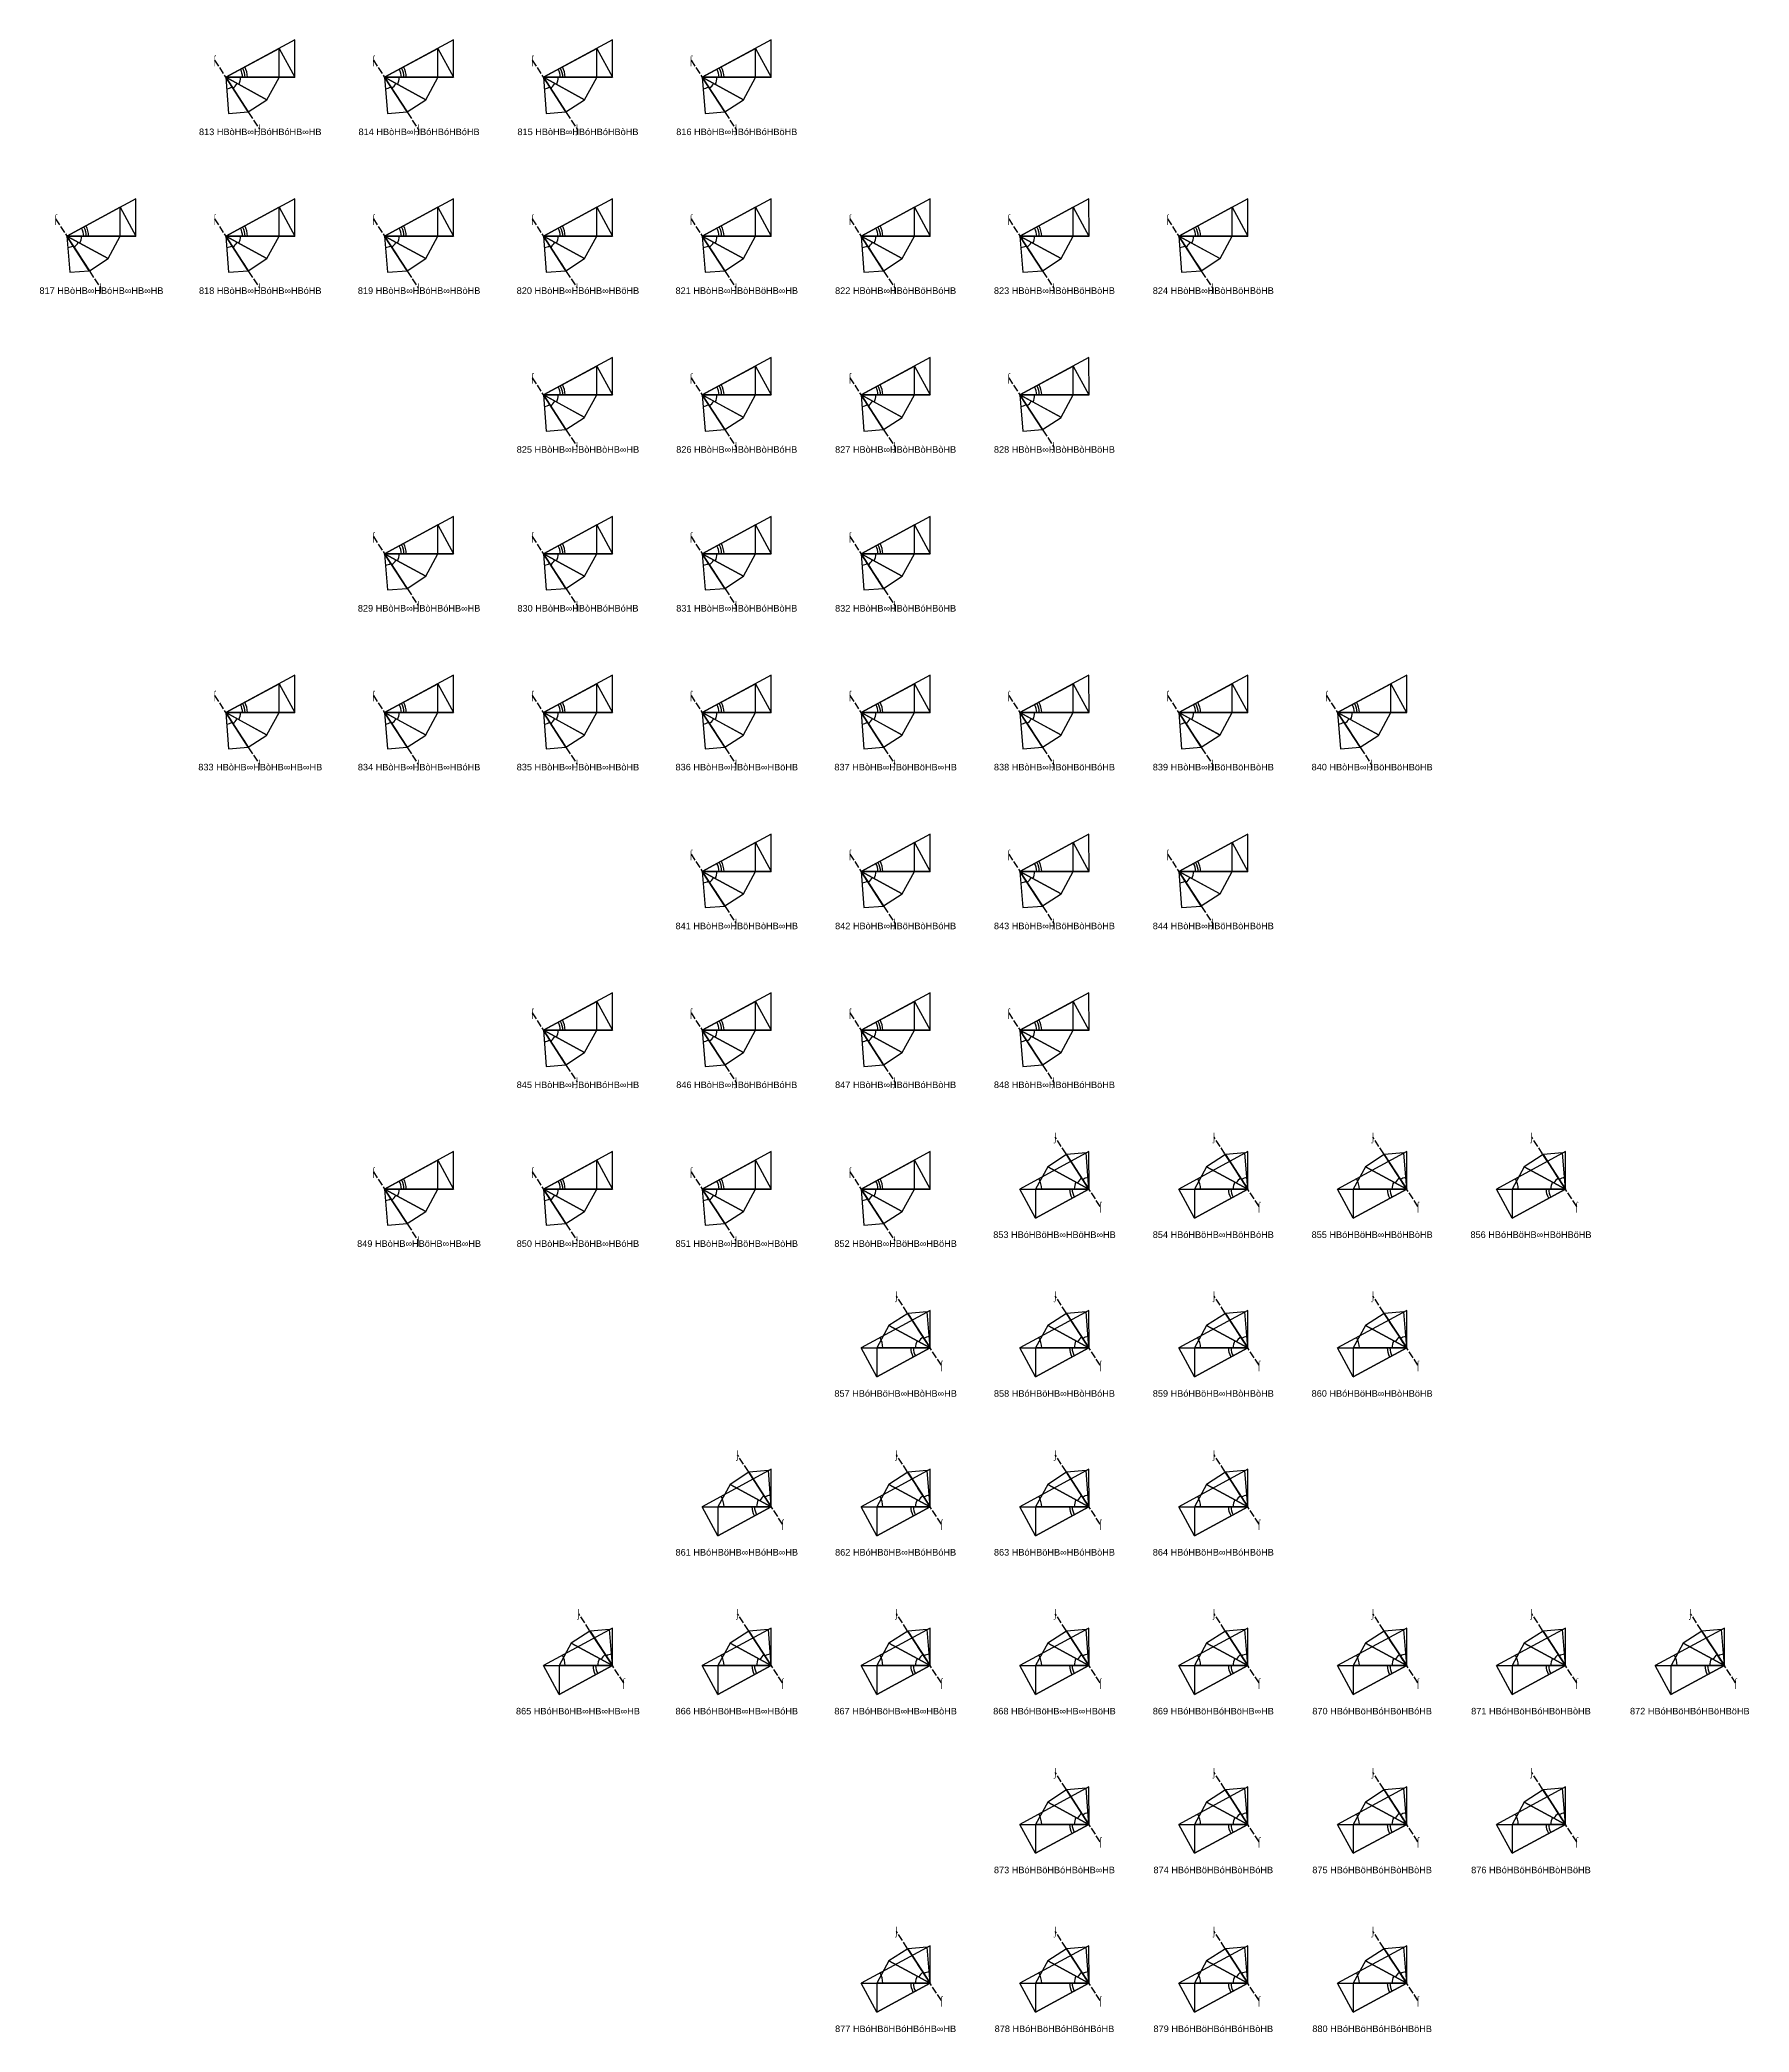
# Model space of a CAD drawing. Header units: millimetres. Extents: x 122552 to 1654769, y -10280102 to 62068.
# Drawn here: x 970130 to 1256900, y -7680545 to -7346262 of the extents above; entities that cross this region are included whole.
import ezdxf
from ezdxf.enums import TextEntityAlignment as Align

# ---------------------------------------------------------------- set-up
doc = ezdxf.new("R2010")
doc.units = ezdxf.units.MM
doc.linetypes.add('ACAD_ISO02W100', pattern=[15, 12, -3])
for name, color, linetype in [('BASE', 170, 'Continuous'), ('HYPOTENUSE', 20, 'Continuous'), ('PERPENDICULAR', 90, 'Continuous'), ('Standard', 7, 'Continuous')]:
    doc.layers.add(name, color=color, linetype=linetype)
doc.styles.add('Arial', font='arial_0.ttf')

# ---------------------------------------------------------------- blocks, each defined once
blk = doc.blocks.new('fundamental_block_GT')
at = {"color": 4}
blk.add_arc((0, -2), 277, 359.9799, 28.4254, dxfattribs=at)
at = {"layer": 'BASE'}
blk.add_line((0, 0), (879, -7), dxfattribs=at)
at = {"layer": 'HYPOTENUSE'}
blk.add_line((883, 469), (0, 0), dxfattribs=at)
at = {"layer": 'PERPENDICULAR'}
blk.add_line((879, -7), (883, 469), dxfattribs=at)

msp = doc.modelspace()

# ---------------------------------------------------------------- linework, layer by layer
at = {"linetype": 'ACAD_ISO02W100', "ltscale": 100}
for p, q in [((999430, -7349652), (1006967, -7361247)), ((1026079, -7349652), (1033616, -7361247)), ((1052728, -7349652), (1060264, -7361247)), ((1079376, -7349652), (1086913, -7361247)), ((972782, -7376301), (980318, -7387896)), ((999430, -7376301), (1006967, -7387896)), ((1026079, -7376301), (1033616, -7387896)), ((1052728, -7376301), (1060264, -7387896)), ((1079376, -7376301), (1086913, -7387896)), ((1106025, -7376301), (1113562, -7387896)), ((1132674, -7376301), (1140210, -7387896)), ((1159322, -7376301), (1166859, -7387896)), ((1052728, -7402949), (1060264, -7414544)), ((1079376, -7402949), (1086913, -7414544)), ((1106025, -7402949), (1113562, -7414544)), ((1132674, -7402949), (1140210, -7414544)), ((1026079, -7429598), (1033616, -7441193)), ((1052728, -7429598), (1060264, -7441193)), ((1079376, -7429598), (1086913, -7441193)), ((1106025, -7429598), (1113562, -7441193)), ((999430, -7456247), (1006967, -7467842)), ((1026079, -7456247), (1033616, -7467842)), ((1052728, -7456247), (1060264, -7467842)), ((1079376, -7456247), (1086913, -7467842)), ((1106025, -7456247), (1113562, -7467842)), ((1132674, -7456247), (1140210, -7467842)), ((1159322, -7456247), (1166859, -7467842)), ((1185971, -7456247), (1193508, -7467842)), ((1079376, -7482895), (1086913, -7494490)), ((1106025, -7482895), (1113562, -7494490)), ((1132674, -7482895), (1140210, -7494490)), ((1159322, -7482895), (1166859, -7494490)), ((1052728, -7509544), (1060264, -7521139)), ((1079376, -7509544), (1086913, -7521139)), ((1106025, -7509544), (1113562, -7521139)), ((1132674, -7509544), (1140210, -7521139)), ((1148029, -7541990), (1140493, -7530395)), ((1174678, -7541990), (1167141, -7530395)), ((1201327, -7541990), (1193790, -7530395)), ((1227975, -7541990), (1220439, -7530395)), ((1026079, -7536193), (1033616, -7547788)), ((1052728, -7536193), (1060264, -7547788)), ((1079376, -7536193), (1086913, -7547788)), ((1106025, -7536193), (1113562, -7547788)), ((1121381, -7568639), (1113844, -7557044)), ((1148029, -7568639), (1140493, -7557044)), ((1174678, -7568639), (1167141, -7557044)), ((1201327, -7568639), (1193790, -7557044)), ((1094732, -7595288), (1087195, -7583692)), ((1121381, -7595288), (1113844, -7583692)), ((1148029, -7595288), (1140493, -7583692)), ((1174678, -7595288), (1167141, -7583692)), ((1068083, -7621936), (1060547, -7610341)), ((1094732, -7621936), (1087195, -7610341)), ((1121381, -7621936), (1113844, -7610341)), ((1148029, -7621936), (1140493, -7610341)), ((1174678, -7621936), (1167141, -7610341)), ((1201327, -7621936), (1193790, -7610341)), ((1227975, -7621936), (1220439, -7610341)), ((1254624, -7621936), (1247087, -7610341)), ((1148029, -7648585), (1140493, -7636990)), ((1174678, -7648585), (1167141, -7636990)), ((1201327, -7648585), (1193790, -7636990)), ((1227975, -7648585), (1220439, -7636990)), ((1121381, -7675234), (1113844, -7663638)), ((1148029, -7675234), (1140493, -7663638)), ((1174678, -7675234), (1167141, -7663638)), ((1201327, -7675234), (1193790, -7663638))]:
    msp.add_line(p, q, dxfattribs=at)

# ---------------------------------------------------------------- block references
for p, xscale, yscale, zscale, rotation in [((1001315, -7352551), 7.867265571233827, 7.867265571233827, 7.867265571233827, 303.5116672382171), ((1001315, -7352551), -11.58735412275403, 11.58735412275403, 11.58735412275403, 207.9999999999996), ((1001315, -7352551), 10.18429076373601, 10.18429076373601, 10.18429076373601, 0.4883327617926961), ((1001315, -7352551), 8.95111837107369, 8.95111837107369, 8.95111837107369, 332.0000000000033), ((1027963, -7352551), 7.867265571233827, 7.867265571233827, 7.867265571233827, 303.5116672382171), ((1027963, -7352551), -11.58735412275403, 11.58735412275403, 11.58735412275403, 207.9999999999996), ((1027963, -7352551), 10.18429076373601, 10.18429076373601, 10.18429076373601, 0.4883327617926961), ((1027963, -7352551), 8.95111837107369, 8.95111837107369, 8.95111837107369, 332.0000000000033), ((1054612, -7352551), 7.867265571233827, 7.867265571233827, 7.867265571233827, 303.5116672382171), ((1054612, -7352551), -11.58735412275403, 11.58735412275403, 11.58735412275403, 207.9999999999996), ((1054612, -7352551), 10.18429076373601, 10.18429076373601, 10.18429076373601, 0.4883327617926961), ((1054612, -7352551), 8.95111837107369, 8.95111837107369, 8.95111837107369, 332.0000000000033), ((1081261, -7352551), 7.867265571233827, 7.867265571233827, 7.867265571233827, 303.5116672382171), ((1081261, -7352551), -11.58735412275403, 11.58735412275403, 11.58735412275403, 207.9999999999996), ((1081261, -7352551), 10.18429076373601, 10.18429076373601, 10.18429076373601, 0.4883327617926961), ((1081261, -7352551), 8.95111837107369, 8.95111837107369, 8.95111837107369, 332.0000000000033), ((1001315, -7352551), 6.914651890688089, 6.914651890688089, 6.914651890688089, 275.0233344764171), ((1027963, -7352551), 6.914651890688089, 6.914651890688089, 6.914651890688089, 275.0233344764171), ((1054612, -7352551), 6.914651890688089, 6.914651890688089, 6.914651890688089, 275.0233344764171), ((1081261, -7352551), 6.914651890688089, 6.914651890688089, 6.914651890688089, 275.0233344764171), ((974666, -7379199), 7.867265571233827, 7.867265571233827, 7.867265571233827, 303.5116672382171), ((974666, -7379199), -11.58735412275403, 11.58735412275403, 11.58735412275403, 207.9999999999996), ((974666, -7379199), 10.18429076373601, 10.18429076373601, 10.18429076373601, 0.4883327617926961), ((974666, -7379199), 8.95111837107369, 8.95111837107369, 8.95111837107369, 332.0000000000033), ((1001315, -7379199), 7.867265571233827, 7.867265571233827, 7.867265571233827, 303.5116672382171), ((1001315, -7379199), -11.58735412275403, 11.58735412275403, 11.58735412275403, 207.9999999999996), ((1001315, -7379199), 10.18429076373601, 10.18429076373601, 10.18429076373601, 0.4883327617926961), ((1001315, -7379199), 8.95111837107369, 8.95111837107369, 8.95111837107369, 332.0000000000033), ((1027963, -7379199), 7.867265571233827, 7.867265571233827, 7.867265571233827, 303.5116672382171), ((1027963, -7379199), -11.58735412275403, 11.58735412275403, 11.58735412275403, 207.9999999999996), ((1027963, -7379199), 10.18429076373601, 10.18429076373601, 10.18429076373601, 0.4883327617926961), ((1027963, -7379199), 8.95111837107369, 8.95111837107369, 8.95111837107369, 332.0000000000033), ((1054612, -7379199), 7.867265571233827, 7.867265571233827, 7.867265571233827, 303.5116672382171), ((1054612, -7379199), -11.58735412275403, 11.58735412275403, 11.58735412275403, 207.9999999999996), ((1054612, -7379199), 10.18429076373601, 10.18429076373601, 10.18429076373601, 0.4883327617926961), ((1054612, -7379199), 8.95111837107369, 8.95111837107369, 8.95111837107369, 332.0000000000033), ((1081261, -7379199), 7.867265571233827, 7.867265571233827, 7.867265571233827, 303.5116672382171), ((1081261, -7379199), -11.58735412275403, 11.58735412275403, 11.58735412275403, 207.9999999999996), ((1081261, -7379199), 10.18429076373601, 10.18429076373601, 10.18429076373601, 0.4883327617926961), ((1081261, -7379199), 8.95111837107369, 8.95111837107369, 8.95111837107369, 332.0000000000033), ((1107909, -7379199), 7.867265571233827, 7.867265571233827, 7.867265571233827, 303.5116672382171), ((1107909, -7379199), -11.58735412275403, 11.58735412275403, 11.58735412275403, 207.9999999999996), ((1107909, -7379199), 10.18429076373601, 10.18429076373601, 10.18429076373601, 0.4883327617926961), ((1107909, -7379199), 8.95111837107369, 8.95111837107369, 8.95111837107369, 332.0000000000033), ((1134558, -7379199), 7.867265571233827, 7.867265571233827, 7.867265571233827, 303.5116672382171), ((1134558, -7379199), -11.58735412275403, 11.58735412275403, 11.58735412275403, 207.9999999999996), ((1134558, -7379199), 10.18429076373601, 10.18429076373601, 10.18429076373601, 0.4883327617926961), ((1134558, -7379199), 8.95111837107369, 8.95111837107369, 8.95111837107369, 332.0000000000033), ((1161207, -7379199), 7.867265571233827, 7.867265571233827, 7.867265571233827, 303.5116672382171), ((1161207, -7379199), -11.58735412275403, 11.58735412275403, 11.58735412275403, 207.9999999999996), ((1161207, -7379199), 10.18429076373601, 10.18429076373601, 10.18429076373601, 0.4883327617926961), ((1161207, -7379199), 8.95111837107369, 8.95111837107369, 8.95111837107369, 332.0000000000033), ((974666, -7379199), 6.914651890688089, 6.914651890688089, 6.914651890688089, 275.0233344764171), ((1001315, -7379199), 6.914651890688089, 6.914651890688089, 6.914651890688089, 275.0233344764171), ((1027963, -7379199), 6.914651890688089, 6.914651890688089, 6.914651890688089, 275.0233344764171), ((1054612, -7379199), 6.914651890688089, 6.914651890688089, 6.914651890688089, 275.0233344764171), ((1081261, -7379199), 6.914651890688089, 6.914651890688089, 6.914651890688089, 275.0233344764171), ((1107909, -7379199), 6.914651890688089, 6.914651890688089, 6.914651890688089, 275.0233344764171), ((1134558, -7379199), 6.914651890688089, 6.914651890688089, 6.914651890688089, 275.0233344764171), ((1161207, -7379199), 6.914651890688089, 6.914651890688089, 6.914651890688089, 275.0233344764171), ((1054612, -7405848), -11.58735412275403, 11.58735412275403, 11.58735412275403, 207.9999999999996), ((1054612, -7405848), 10.18429076373601, 10.18429076373601, 10.18429076373601, 0.4883327617926961), ((1081261, -7405848), -11.58735412275403, 11.58735412275403, 11.58735412275403, 207.9999999999996), ((1081261, -7405848), 10.18429076373601, 10.18429076373601, 10.18429076373601, 0.4883327617926961), ((1107909, -7405848), -11.58735412275403, 11.58735412275403, 11.58735412275403, 207.9999999999996), ((1107909, -7405848), 10.18429076373601, 10.18429076373601, 10.18429076373601, 0.4883327617926961), ((1134558, -7405848), -11.58735412275403, 11.58735412275403, 11.58735412275403, 207.9999999999996), ((1134558, -7405848), 10.18429076373601, 10.18429076373601, 10.18429076373601, 0.4883327617926961), ((1054612, -7405848), 7.867265571233827, 7.867265571233827, 7.867265571233827, 303.5116672382171), ((1054612, -7405848), 8.95111837107369, 8.95111837107369, 8.95111837107369, 332.0000000000033), ((1081261, -7405848), 7.867265571233827, 7.867265571233827, 7.867265571233827, 303.5116672382171), ((1081261, -7405848), 8.95111837107369, 8.95111837107369, 8.95111837107369, 332.0000000000033), ((1107909, -7405848), 7.867265571233827, 7.867265571233827, 7.867265571233827, 303.5116672382171), ((1107909, -7405848), 8.95111837107369, 8.95111837107369, 8.95111837107369, 332.0000000000033), ((1134558, -7405848), 7.867265571233827, 7.867265571233827, 7.867265571233827, 303.5116672382171), ((1134558, -7405848), 8.95111837107369, 8.95111837107369, 8.95111837107369, 332.0000000000033), ((1054612, -7405848), 6.914651890688089, 6.914651890688089, 6.914651890688089, 275.0233344764171), ((1081261, -7405848), 6.914651890688089, 6.914651890688089, 6.914651890688089, 275.0233344764171), ((1107909, -7405848), 6.914651890688089, 6.914651890688089, 6.914651890688089, 275.0233344764171), ((1134558, -7405848), 6.914651890688089, 6.914651890688089, 6.914651890688089, 275.0233344764171), ((1027963, -7432497), -11.58735412275403, 11.58735412275403, 11.58735412275403, 207.9999999999996), ((1027963, -7432497), 10.18429076373601, 10.18429076373601, 10.18429076373601, 0.4883327617926961), ((1054612, -7432497), -11.58735412275403, 11.58735412275403, 11.58735412275403, 207.9999999999996), ((1054612, -7432497), 10.18429076373601, 10.18429076373601, 10.18429076373601, 0.4883327617926961), ((1081261, -7432497), -11.58735412275403, 11.58735412275403, 11.58735412275403, 207.9999999999996), ((1081261, -7432497), 10.18429076373601, 10.18429076373601, 10.18429076373601, 0.4883327617926961), ((1107909, -7432497), -11.58735412275403, 11.58735412275403, 11.58735412275403, 207.9999999999996), ((1107909, -7432497), 10.18429076373601, 10.18429076373601, 10.18429076373601, 0.4883327617926961), ((1027963, -7432497), 7.867265571233827, 7.867265571233827, 7.867265571233827, 303.5116672382171), ((1027963, -7432497), 8.95111837107369, 8.95111837107369, 8.95111837107369, 332.0000000000033), ((1054612, -7432497), 7.867265571233827, 7.867265571233827, 7.867265571233827, 303.5116672382171), ((1054612, -7432497), 8.95111837107369, 8.95111837107369, 8.95111837107369, 332.0000000000033), ((1081261, -7432497), 7.867265571233827, 7.867265571233827, 7.867265571233827, 303.5116672382171), ((1081261, -7432497), 8.95111837107369, 8.95111837107369, 8.95111837107369, 332.0000000000033), ((1107909, -7432497), 7.867265571233827, 7.867265571233827, 7.867265571233827, 303.5116672382171), ((1107909, -7432497), 8.95111837107369, 8.95111837107369, 8.95111837107369, 332.0000000000033), ((1027963, -7432497), 6.914651890688089, 6.914651890688089, 6.914651890688089, 275.0233344764171), ((1054612, -7432497), 6.914651890688089, 6.914651890688089, 6.914651890688089, 275.0233344764171), ((1081261, -7432497), 6.914651890688089, 6.914651890688089, 6.914651890688089, 275.0233344764171), ((1107909, -7432497), 6.914651890688089, 6.914651890688089, 6.914651890688089, 275.0233344764171), ((1001315, -7459145), -11.58735412275403, 11.58735412275403, 11.58735412275403, 207.9999999999996), ((1001315, -7459145), 10.18429076373601, 10.18429076373601, 10.18429076373601, 0.4883327617926961), ((1027963, -7459145), -11.58735412275403, 11.58735412275403, 11.58735412275403, 207.9999999999996), ((1027963, -7459145), 10.18429076373601, 10.18429076373601, 10.18429076373601, 0.4883327617926961), ((1054612, -7459145), -11.58735412275403, 11.58735412275403, 11.58735412275403, 207.9999999999996), ((1054612, -7459145), 10.18429076373601, 10.18429076373601, 10.18429076373601, 0.4883327617926961), ((1081261, -7459145), -11.58735412275403, 11.58735412275403, 11.58735412275403, 207.9999999999996), ((1081261, -7459145), 10.18429076373601, 10.18429076373601, 10.18429076373601, 0.4883327617926961), ((1107909, -7459145), -11.58735412275403, 11.58735412275403, 11.58735412275403, 207.9999999999996), ((1107909, -7459145), 10.18429076373601, 10.18429076373601, 10.18429076373601, 0.4883327617926961), ((1134558, -7459145), -11.58735412275403, 11.58735412275403, 11.58735412275403, 207.9999999999996), ((1134558, -7459145), 10.18429076373601, 10.18429076373601, 10.18429076373601, 0.4883327617926961), ((1161207, -7459145), -11.58735412275403, 11.58735412275403, 11.58735412275403, 207.9999999999996), ((1161207, -7459145), 10.18429076373601, 10.18429076373601, 10.18429076373601, 0.4883327617926961), ((1187855, -7459145), -11.58735412275403, 11.58735412275403, 11.58735412275403, 207.9999999999996), ((1187855, -7459145), 10.18429076373601, 10.18429076373601, 10.18429076373601, 0.4883327617926961), ((1001315, -7459145), 7.867265571233827, 7.867265571233827, 7.867265571233827, 303.5116672382171), ((1001315, -7459145), 8.95111837107369, 8.95111837107369, 8.95111837107369, 332.0000000000033), ((1027963, -7459145), 7.867265571233827, 7.867265571233827, 7.867265571233827, 303.5116672382171), ((1027963, -7459145), 8.95111837107369, 8.95111837107369, 8.95111837107369, 332.0000000000033), ((1054612, -7459145), 7.867265571233827, 7.867265571233827, 7.867265571233827, 303.5116672382171), ((1054612, -7459145), 8.95111837107369, 8.95111837107369, 8.95111837107369, 332.0000000000033), ((1081261, -7459145), 7.867265571233827, 7.867265571233827, 7.867265571233827, 303.5116672382171), ((1081261, -7459145), 8.95111837107369, 8.95111837107369, 8.95111837107369, 332.0000000000033), ((1107909, -7459145), 7.867265571233827, 7.867265571233827, 7.867265571233827, 303.5116672382171), ((1107909, -7459145), 8.95111837107369, 8.95111837107369, 8.95111837107369, 332.0000000000033), ((1134558, -7459145), 7.867265571233827, 7.867265571233827, 7.867265571233827, 303.5116672382171), ((1134558, -7459145), 8.95111837107369, 8.95111837107369, 8.95111837107369, 332.0000000000033), ((1161207, -7459145), 7.867265571233827, 7.867265571233827, 7.867265571233827, 303.5116672382171), ((1161207, -7459145), 8.95111837107369, 8.95111837107369, 8.95111837107369, 332.0000000000033), ((1187855, -7459145), 7.867265571233827, 7.867265571233827, 7.867265571233827, 303.5116672382171), ((1187855, -7459145), 8.95111837107369, 8.95111837107369, 8.95111837107369, 332.0000000000033), ((1001315, -7459145), 6.914651890688089, 6.914651890688089, 6.914651890688089, 275.0233344764171), ((1027963, -7459145), 6.914651890688089, 6.914651890688089, 6.914651890688089, 275.0233344764171), ((1054612, -7459145), 6.914651890688089, 6.914651890688089, 6.914651890688089, 275.0233344764171), ((1081261, -7459145), 6.914651890688089, 6.914651890688089, 6.914651890688089, 275.0233344764171), ((1107909, -7459145), 6.914651890688089, 6.914651890688089, 6.914651890688089, 275.0233344764171), ((1134558, -7459145), 6.914651890688089, 6.914651890688089, 6.914651890688089, 275.0233344764171), ((1161207, -7459145), 6.914651890688089, 6.914651890688089, 6.914651890688089, 275.0233344764171), ((1187855, -7459145), 6.914651890688089, 6.914651890688089, 6.914651890688089, 275.0233344764171), ((1081261, -7485794), -11.58735412275403, 11.58735412275403, 11.58735412275403, 207.9999999999996), ((1081261, -7485794), 10.18429076373601, 10.18429076373601, 10.18429076373601, 0.4883327617926961), ((1107909, -7485794), -11.58735412275403, 11.58735412275403, 11.58735412275403, 207.9999999999996), ((1107909, -7485794), 10.18429076373601, 10.18429076373601, 10.18429076373601, 0.4883327617926961), ((1134558, -7485794), -11.58735412275403, 11.58735412275403, 11.58735412275403, 207.9999999999996), ((1134558, -7485794), 10.18429076373601, 10.18429076373601, 10.18429076373601, 0.4883327617926961), ((1161207, -7485794), -11.58735412275403, 11.58735412275403, 11.58735412275403, 207.9999999999996), ((1161207, -7485794), 10.18429076373601, 10.18429076373601, 10.18429076373601, 0.4883327617926961), ((1081261, -7485794), 7.867265571233827, 7.867265571233827, 7.867265571233827, 303.5116672382171), ((1081261, -7485794), 8.95111837107369, 8.95111837107369, 8.95111837107369, 332.0000000000033), ((1107909, -7485794), 7.867265571233827, 7.867265571233827, 7.867265571233827, 303.5116672382171), ((1107909, -7485794), 8.95111837107369, 8.95111837107369, 8.95111837107369, 332.0000000000033), ((1134558, -7485794), 7.867265571233827, 7.867265571233827, 7.867265571233827, 303.5116672382171), ((1134558, -7485794), 8.95111837107369, 8.95111837107369, 8.95111837107369, 332.0000000000033), ((1161207, -7485794), 7.867265571233827, 7.867265571233827, 7.867265571233827, 303.5116672382171), ((1161207, -7485794), 8.95111837107369, 8.95111837107369, 8.95111837107369, 332.0000000000033), ((1081261, -7485794), 6.914651890688089, 6.914651890688089, 6.914651890688089, 275.0233344764171), ((1107909, -7485794), 6.914651890688089, 6.914651890688089, 6.914651890688089, 275.0233344764171), ((1134558, -7485794), 6.914651890688089, 6.914651890688089, 6.914651890688089, 275.0233344764171), ((1161207, -7485794), 6.914651890688089, 6.914651890688089, 6.914651890688089, 275.0233344764171), ((1054612, -7512443), -11.58735412275403, 11.58735412275403, 11.58735412275403, 207.9999999999996), ((1054612, -7512443), 10.18429076373601, 10.18429076373601, 10.18429076373601, 0.4883327617926961), ((1081261, -7512443), -11.58735412275403, 11.58735412275403, 11.58735412275403, 207.9999999999996), ((1081261, -7512443), 10.18429076373601, 10.18429076373601, 10.18429076373601, 0.4883327617926961), ((1107909, -7512443), -11.58735412275403, 11.58735412275403, 11.58735412275403, 207.9999999999996), ((1107909, -7512443), 10.18429076373601, 10.18429076373601, 10.18429076373601, 0.4883327617926961), ((1134558, -7512443), -11.58735412275403, 11.58735412275403, 11.58735412275403, 207.9999999999996), ((1134558, -7512443), 10.18429076373601, 10.18429076373601, 10.18429076373601, 0.4883327617926961), ((1054612, -7512443), 7.867265571233827, 7.867265571233827, 7.867265571233827, 303.5116672382171), ((1054612, -7512443), 8.95111837107369, 8.95111837107369, 8.95111837107369, 332.0000000000033), ((1081261, -7512443), 7.867265571233827, 7.867265571233827, 7.867265571233827, 303.5116672382171), ((1081261, -7512443), 8.95111837107369, 8.95111837107369, 8.95111837107369, 332.0000000000033), ((1107909, -7512443), 7.867265571233827, 7.867265571233827, 7.867265571233827, 303.5116672382171), ((1107909, -7512443), 8.95111837107369, 8.95111837107369, 8.95111837107369, 332.0000000000033), ((1134558, -7512443), 7.867265571233827, 7.867265571233827, 7.867265571233827, 303.5116672382171), ((1134558, -7512443), 8.95111837107369, 8.95111837107369, 8.95111837107369, 332.0000000000033), ((1054612, -7512443), 6.914651890688089, 6.914651890688089, 6.914651890688089, 275.0233344764171), ((1081261, -7512443), 6.914651890688089, 6.914651890688089, 6.914651890688089, 275.0233344764171), ((1107909, -7512443), 6.914651890688089, 6.914651890688089, 6.914651890688089, 275.0233344764171), ((1134558, -7512443), 6.914651890688089, 6.914651890688089, 6.914651890688089, 275.0233344764171), ((1027963, -7539091), -11.58735412275403, 11.58735412275403, 11.58735412275403, 207.9999999999996), ((1027963, -7539091), 10.18429076373601, 10.18429076373601, 10.18429076373601, 0.4883327617926961), ((1054612, -7539091), -11.58735412275403, 11.58735412275403, 11.58735412275403, 207.9999999999996), ((1054612, -7539091), 10.18429076373601, 10.18429076373601, 10.18429076373601, 0.4883327617926961), ((1081261, -7539091), -11.58735412275403, 11.58735412275403, 11.58735412275403, 207.9999999999996), ((1081261, -7539091), 10.18429076373601, 10.18429076373601, 10.18429076373601, 0.4883327617926961), ((1107909, -7539091), -11.58735412275403, 11.58735412275403, 11.58735412275403, 207.9999999999996), ((1107909, -7539091), 10.18429076373601, 10.18429076373601, 10.18429076373601, 0.4883327617926961), ((1146145, -7539091), -11.58735412275403, 11.58735412275403, 11.58735412275403, 27.99999999999958), ((1146145, -7539091), 7.867265571234047, 7.867265571234047, 7.867265571234047, 123.5116672382142), ((1146145, -7539091), 6.914651890687963, 6.914651890687963, 6.914651890687963, 95.0233344764155), ((1172794, -7539091), -11.58735412275403, 11.58735412275403, 11.58735412275403, 27.99999999999958), ((1172794, -7539091), 7.867265571234047, 7.867265571234047, 7.867265571234047, 123.5116672382142), ((1172794, -7539091), 6.914651890687963, 6.914651890687963, 6.914651890687963, 95.0233344764155), ((1199443, -7539091), -11.58735412275403, 11.58735412275403, 11.58735412275403, 27.99999999999958), ((1199443, -7539091), 7.867265571234047, 7.867265571234047, 7.867265571234047, 123.5116672382142), ((1199443, -7539091), 6.914651890687963, 6.914651890687963, 6.914651890687963, 95.0233344764155), ((1226091, -7539091), -11.58735412275403, 11.58735412275403, 11.58735412275403, 27.99999999999958), ((1226091, -7539091), 7.867265571234047, 7.867265571234047, 7.867265571234047, 123.5116672382142), ((1226091, -7539091), 6.914651890687963, 6.914651890687963, 6.914651890687963, 95.0233344764155), ((1027963, -7539091), 7.867265571233827, 7.867265571233827, 7.867265571233827, 303.5116672382171), ((1027963, -7539091), 8.95111837107369, 8.95111837107369, 8.95111837107369, 332.0000000000033), ((1054612, -7539091), 7.867265571233827, 7.867265571233827, 7.867265571233827, 303.5116672382171), ((1054612, -7539091), 8.95111837107369, 8.95111837107369, 8.95111837107369, 332.0000000000033), ((1081261, -7539091), 7.867265571233827, 7.867265571233827, 7.867265571233827, 303.5116672382171), ((1081261, -7539091), 8.95111837107369, 8.95111837107369, 8.95111837107369, 332.0000000000033), ((1107909, -7539091), 7.867265571233827, 7.867265571233827, 7.867265571233827, 303.5116672382171), ((1107909, -7539091), 8.95111837107369, 8.95111837107369, 8.95111837107369, 332.0000000000033), ((1146145, -7539091), 8.951118371073806, 8.951118371073806, 8.951118371073806, 152.0000000000014), ((1172794, -7539091), 8.951118371073806, 8.951118371073806, 8.951118371073806, 152.0000000000014), ((1199443, -7539091), 8.951118371073806, 8.951118371073806, 8.951118371073806, 152.0000000000014), ((1226091, -7539091), 8.951118371073806, 8.951118371073806, 8.951118371073806, 152.0000000000014), ((1027963, -7539091), 6.914651890688089, 6.914651890688089, 6.914651890688089, 275.0233344764171), ((1054612, -7539091), 6.914651890688089, 6.914651890688089, 6.914651890688089, 275.0233344764171), ((1081261, -7539091), 6.914651890688089, 6.914651890688089, 6.914651890688089, 275.0233344764171), ((1107909, -7539091), 6.914651890688089, 6.914651890688089, 6.914651890688089, 275.0233344764171), ((1146145, -7539091), 10.1842907637361, 10.1842907637361, 10.1842907637361, 180.4883327617911), ((1172794, -7539091), 10.1842907637361, 10.1842907637361, 10.1842907637361, 180.4883327617911), ((1199443, -7539091), 10.1842907637361, 10.1842907637361, 10.1842907637361, 180.4883327617911), ((1226091, -7539091), 10.1842907637361, 10.1842907637361, 10.1842907637361, 180.4883327617911), ((1119497, -7565740), -11.58735412275403, 11.58735412275403, 11.58735412275403, 27.99999999999958), ((1119497, -7565740), 7.867265571234047, 7.867265571234047, 7.867265571234047, 123.5116672382142), ((1119497, -7565740), 6.914651890687963, 6.914651890687963, 6.914651890687963, 95.0233344764155), ((1146145, -7565740), -11.58735412275403, 11.58735412275403, 11.58735412275403, 27.99999999999958), ((1146145, -7565740), 7.867265571234047, 7.867265571234047, 7.867265571234047, 123.5116672382142), ((1146145, -7565740), 6.914651890687963, 6.914651890687963, 6.914651890687963, 95.0233344764155), ((1172794, -7565740), -11.58735412275403, 11.58735412275403, 11.58735412275403, 27.99999999999958), ((1172794, -7565740), 7.867265571234047, 7.867265571234047, 7.867265571234047, 123.5116672382142), ((1172794, -7565740), 6.914651890687963, 6.914651890687963, 6.914651890687963, 95.0233344764155), ((1199443, -7565740), -11.58735412275403, 11.58735412275403, 11.58735412275403, 27.99999999999958), ((1199443, -7565740), 7.867265571234047, 7.867265571234047, 7.867265571234047, 123.5116672382142), ((1199443, -7565740), 6.914651890687963, 6.914651890687963, 6.914651890687963, 95.0233344764155), ((1119497, -7565740), 8.951118371073806, 8.951118371073806, 8.951118371073806, 152.0000000000014), ((1146145, -7565740), 8.951118371073806, 8.951118371073806, 8.951118371073806, 152.0000000000014), ((1172794, -7565740), 8.951118371073806, 8.951118371073806, 8.951118371073806, 152.0000000000014), ((1199443, -7565740), 8.951118371073806, 8.951118371073806, 8.951118371073806, 152.0000000000014), ((1119497, -7565740), 10.1842907637361, 10.1842907637361, 10.1842907637361, 180.4883327617911), ((1146145, -7565740), 10.1842907637361, 10.1842907637361, 10.1842907637361, 180.4883327617911), ((1172794, -7565740), 10.1842907637361, 10.1842907637361, 10.1842907637361, 180.4883327617911), ((1199443, -7565740), 10.1842907637361, 10.1842907637361, 10.1842907637361, 180.4883327617911), ((1092848, -7592389), -11.58735412275403, 11.58735412275403, 11.58735412275403, 27.99999999999958), ((1092848, -7592389), 7.867265571234047, 7.867265571234047, 7.867265571234047, 123.5116672382142), ((1092848, -7592389), 6.914651890687963, 6.914651890687963, 6.914651890687963, 95.0233344764155), ((1119497, -7592389), -11.58735412275403, 11.58735412275403, 11.58735412275403, 27.99999999999958), ((1119497, -7592389), 7.867265571234047, 7.867265571234047, 7.867265571234047, 123.5116672382142), ((1119497, -7592389), 6.914651890687963, 6.914651890687963, 6.914651890687963, 95.0233344764155), ((1146145, -7592389), -11.58735412275403, 11.58735412275403, 11.58735412275403, 27.99999999999958), ((1146145, -7592389), 7.867265571234047, 7.867265571234047, 7.867265571234047, 123.5116672382142), ((1146145, -7592389), 6.914651890687963, 6.914651890687963, 6.914651890687963, 95.0233344764155), ((1172794, -7592389), -11.58735412275403, 11.58735412275403, 11.58735412275403, 27.99999999999958), ((1172794, -7592389), 7.867265571234047, 7.867265571234047, 7.867265571234047, 123.5116672382142), ((1172794, -7592389), 6.914651890687963, 6.914651890687963, 6.914651890687963, 95.0233344764155), ((1092848, -7592389), 8.951118371073806, 8.951118371073806, 8.951118371073806, 152.0000000000014), ((1119497, -7592389), 8.951118371073806, 8.951118371073806, 8.951118371073806, 152.0000000000014), ((1146145, -7592389), 8.951118371073806, 8.951118371073806, 8.951118371073806, 152.0000000000014), ((1172794, -7592389), 8.951118371073806, 8.951118371073806, 8.951118371073806, 152.0000000000014), ((1092848, -7592389), 10.1842907637361, 10.1842907637361, 10.1842907637361, 180.4883327617911), ((1119497, -7592389), 10.1842907637361, 10.1842907637361, 10.1842907637361, 180.4883327617911), ((1146145, -7592389), 10.1842907637361, 10.1842907637361, 10.1842907637361, 180.4883327617911), ((1172794, -7592389), 10.1842907637361, 10.1842907637361, 10.1842907637361, 180.4883327617911), ((1066199, -7619037), -11.58735412275403, 11.58735412275403, 11.58735412275403, 27.99999999999958), ((1066199, -7619037), 7.867265571234047, 7.867265571234047, 7.867265571234047, 123.5116672382142), ((1066199, -7619037), 6.914651890687963, 6.914651890687963, 6.914651890687963, 95.0233344764155), ((1092848, -7619037), -11.58735412275403, 11.58735412275403, 11.58735412275403, 27.99999999999958), ((1092848, -7619037), 7.867265571234047, 7.867265571234047, 7.867265571234047, 123.5116672382142), ((1092848, -7619037), 6.914651890687963, 6.914651890687963, 6.914651890687963, 95.0233344764155), ((1119497, -7619037), -11.58735412275403, 11.58735412275403, 11.58735412275403, 27.99999999999958), ((1119497, -7619037), 7.867265571234047, 7.867265571234047, 7.867265571234047, 123.5116672382142), ((1119497, -7619037), 6.914651890687963, 6.914651890687963, 6.914651890687963, 95.0233344764155), ((1146145, -7619037), -11.58735412275403, 11.58735412275403, 11.58735412275403, 27.99999999999958), ((1146145, -7619037), 7.867265571234047, 7.867265571234047, 7.867265571234047, 123.5116672382142), ((1146145, -7619037), 6.914651890687963, 6.914651890687963, 6.914651890687963, 95.0233344764155), ((1172794, -7619037), -11.58735412275403, 11.58735412275403, 11.58735412275403, 27.99999999999958), ((1172794, -7619037), 7.867265571234047, 7.867265571234047, 7.867265571234047, 123.5116672382142), ((1172794, -7619037), 6.914651890687963, 6.914651890687963, 6.914651890687963, 95.0233344764155), ((1199443, -7619037), -11.58735412275403, 11.58735412275403, 11.58735412275403, 27.99999999999958), ((1199443, -7619037), 7.867265571234047, 7.867265571234047, 7.867265571234047, 123.5116672382142), ((1199443, -7619037), 6.914651890687963, 6.914651890687963, 6.914651890687963, 95.0233344764155), ((1226091, -7619037), -11.58735412275403, 11.58735412275403, 11.58735412275403, 27.99999999999958), ((1226091, -7619037), 7.867265571234047, 7.867265571234047, 7.867265571234047, 123.5116672382142), ((1226091, -7619037), 6.914651890687963, 6.914651890687963, 6.914651890687963, 95.0233344764155), ((1252740, -7619037), -11.58735412275403, 11.58735412275403, 11.58735412275403, 27.99999999999958), ((1252740, -7619037), 7.867265571234047, 7.867265571234047, 7.867265571234047, 123.5116672382142), ((1252740, -7619037), 6.914651890687963, 6.914651890687963, 6.914651890687963, 95.0233344764155), ((1066199, -7619037), 8.951118371073806, 8.951118371073806, 8.951118371073806, 152.0000000000014), ((1092848, -7619037), 8.951118371073806, 8.951118371073806, 8.951118371073806, 152.0000000000014), ((1119497, -7619037), 8.951118371073806, 8.951118371073806, 8.951118371073806, 152.0000000000014), ((1146145, -7619037), 8.951118371073806, 8.951118371073806, 8.951118371073806, 152.0000000000014), ((1172794, -7619037), 8.951118371073806, 8.951118371073806, 8.951118371073806, 152.0000000000014), ((1199443, -7619037), 8.951118371073806, 8.951118371073806, 8.951118371073806, 152.0000000000014), ((1226091, -7619037), 8.951118371073806, 8.951118371073806, 8.951118371073806, 152.0000000000014), ((1252740, -7619037), 8.951118371073806, 8.951118371073806, 8.951118371073806, 152.0000000000014), ((1066199, -7619037), 10.1842907637361, 10.1842907637361, 10.1842907637361, 180.4883327617911), ((1092848, -7619037), 10.1842907637361, 10.1842907637361, 10.1842907637361, 180.4883327617911), ((1119497, -7619037), 10.1842907637361, 10.1842907637361, 10.1842907637361, 180.4883327617911), ((1146145, -7619037), 10.1842907637361, 10.1842907637361, 10.1842907637361, 180.4883327617911), ((1172794, -7619037), 10.1842907637361, 10.1842907637361, 10.1842907637361, 180.4883327617911), ((1199443, -7619037), 10.1842907637361, 10.1842907637361, 10.1842907637361, 180.4883327617911), ((1226091, -7619037), 10.1842907637361, 10.1842907637361, 10.1842907637361, 180.4883327617911), ((1252740, -7619037), 10.1842907637361, 10.1842907637361, 10.1842907637361, 180.4883327617911), ((1146145, -7645686), -11.58735412275403, 11.58735412275403, 11.58735412275403, 27.99999999999958), ((1146145, -7645686), 7.867265571234047, 7.867265571234047, 7.867265571234047, 123.5116672382142), ((1146145, -7645686), 6.914651890687963, 6.914651890687963, 6.914651890687963, 95.0233344764155), ((1172794, -7645686), -11.58735412275403, 11.58735412275403, 11.58735412275403, 27.99999999999958), ((1172794, -7645686), 7.867265571234047, 7.867265571234047, 7.867265571234047, 123.5116672382142), ((1172794, -7645686), 6.914651890687963, 6.914651890687963, 6.914651890687963, 95.0233344764155), ((1199443, -7645686), -11.58735412275403, 11.58735412275403, 11.58735412275403, 27.99999999999958), ((1199443, -7645686), 7.867265571234047, 7.867265571234047, 7.867265571234047, 123.5116672382142), ((1199443, -7645686), 6.914651890687963, 6.914651890687963, 6.914651890687963, 95.0233344764155), ((1226091, -7645686), -11.58735412275403, 11.58735412275403, 11.58735412275403, 27.99999999999958), ((1226091, -7645686), 7.867265571234047, 7.867265571234047, 7.867265571234047, 123.5116672382142), ((1226091, -7645686), 6.914651890687963, 6.914651890687963, 6.914651890687963, 95.0233344764155), ((1146145, -7645686), 8.951118371073806, 8.951118371073806, 8.951118371073806, 152.0000000000014), ((1172794, -7645686), 8.951118371073806, 8.951118371073806, 8.951118371073806, 152.0000000000014), ((1199443, -7645686), 8.951118371073806, 8.951118371073806, 8.951118371073806, 152.0000000000014), ((1226091, -7645686), 8.951118371073806, 8.951118371073806, 8.951118371073806, 152.0000000000014), ((1146145, -7645686), 10.1842907637361, 10.1842907637361, 10.1842907637361, 180.4883327617911), ((1172794, -7645686), 10.1842907637361, 10.1842907637361, 10.1842907637361, 180.4883327617911), ((1199443, -7645686), 10.1842907637361, 10.1842907637361, 10.1842907637361, 180.4883327617911), ((1226091, -7645686), 10.1842907637361, 10.1842907637361, 10.1842907637361, 180.4883327617911), ((1119497, -7672335), -11.58735412275403, 11.58735412275403, 11.58735412275403, 27.99999999999958), ((1119497, -7672335), 7.867265571234047, 7.867265571234047, 7.867265571234047, 123.5116672382142), ((1119497, -7672335), 6.914651890687963, 6.914651890687963, 6.914651890687963, 95.0233344764155), ((1146145, -7672335), -11.58735412275403, 11.58735412275403, 11.58735412275403, 27.99999999999958), ((1146145, -7672335), 7.867265571234047, 7.867265571234047, 7.867265571234047, 123.5116672382142), ((1146145, -7672335), 6.914651890687963, 6.914651890687963, 6.914651890687963, 95.0233344764155), ((1172794, -7672335), -11.58735412275403, 11.58735412275403, 11.58735412275403, 27.99999999999958), ((1172794, -7672335), 7.867265571234047, 7.867265571234047, 7.867265571234047, 123.5116672382142), ((1172794, -7672335), 6.914651890687963, 6.914651890687963, 6.914651890687963, 95.0233344764155), ((1199443, -7672335), -11.58735412275403, 11.58735412275403, 11.58735412275403, 27.99999999999958), ((1199443, -7672335), 7.867265571234047, 7.867265571234047, 7.867265571234047, 123.5116672382142), ((1199443, -7672335), 6.914651890687963, 6.914651890687963, 6.914651890687963, 95.0233344764155), ((1119497, -7672335), 8.951118371073806, 8.951118371073806, 8.951118371073806, 152.0000000000014), ((1146145, -7672335), 8.951118371073806, 8.951118371073806, 8.951118371073806, 152.0000000000014), ((1172794, -7672335), 8.951118371073806, 8.951118371073806, 8.951118371073806, 152.0000000000014), ((1199443, -7672335), 8.951118371073806, 8.951118371073806, 8.951118371073806, 152.0000000000014), ((1119497, -7672335), 10.1842907637361, 10.1842907637361, 10.1842907637361, 180.4883327617911), ((1146145, -7672335), 10.1842907637361, 10.1842907637361, 10.1842907637361, 180.4883327617911), ((1172794, -7672335), 10.1842907637361, 10.1842907637361, 10.1842907637361, 180.4883327617911), ((1199443, -7672335), 10.1842907637361, 10.1842907637361, 10.1842907637361, 180.4883327617911)]:
    msp.add_blockref('fundamental_block_GT', p, dxfattribs=dict(xscale=xscale, yscale=yscale, zscale=zscale, rotation=rotation))
at = {"layer": 'Standard', "xscale": 13.18371388650824, "yscale": 13.18371388650824, "zscale": 13.18371388650824, "rotation": 0.4883327617913192}
for p in [(1001315, -7352551), (1027963, -7352551), (1054612, -7352551), (1081261, -7352551), (974666, -7379199), (1001315, -7379199), (1027963, -7379199), (1054612, -7379199), (1081261, -7379199), (1107909, -7379199), (1134558, -7379199), (1161207, -7379199), (1054612, -7405848), (1081261, -7405848), (1107909, -7405848), (1134558, -7405848), (1027963, -7432497), (1054612, -7432497), (1081261, -7432497), (1107909, -7432497), (1001315, -7459145), (1027963, -7459145), (1054612, -7459145), (1081261, -7459145), (1107909, -7459145), (1134558, -7459145), (1161207, -7459145), (1187855, -7459145), (1081261, -7485794), (1107909, -7485794), (1134558, -7485794), (1161207, -7485794), (1054612, -7512443), (1081261, -7512443), (1107909, -7512443), (1134558, -7512443), (1027963, -7539091), (1054612, -7539091), (1081261, -7539091), (1107909, -7539091), (1134558, -7539091), (1161207, -7539091), (1187855, -7539091), (1214504, -7539091), (1107909, -7565740), (1134558, -7565740), (1161207, -7565740), (1187855, -7565740), (1081261, -7592389), (1107909, -7592389), (1134558, -7592389), (1161207, -7592389), (1054612, -7619037), (1081261, -7619037), (1107909, -7619037), (1134558, -7619037), (1161207, -7619037), (1187855, -7619037), (1214504, -7619037), (1241153, -7619037), (1134558, -7645686), (1161207, -7645686), (1187855, -7645686), (1214504, -7645686), (1107909, -7672335), (1134558, -7672335), (1161207, -7672335), (1187855, -7672335)]:
    msp.add_blockref('fundamental_block_GT', p, dxfattribs=at)

# ---------------------------------------------------------------- texts
at = {"style": 'Arial'}
for s, p in [('⌠', (999430, -7349652)), ('⌠', (1026079, -7349652)), ('⌠', (1052728, -7349652)), ('⌠', (1079376, -7349652)), ('⌡', (1006967, -7361247)), ('⌡', (1033616, -7361247)), ('⌡', (1060264, -7361247)), ('⌡', (1086913, -7361247)), ('813 HBòHB∞HBóHBóHB∞HB', (1007108, -7361696)), ('814 HBòHB∞HBóHBóHBóHB', (1033757, -7361696)), ('815 HBòHB∞HBóHBóHBòHB', (1060406, -7361696)), ('816 HBòHB∞HBóHBóHBöHB', (1087054, -7361696)), ('⌠', (972782, -7376301)), ('⌠', (999430, -7376301)), ('⌠', (1026079, -7376301)), ('⌠', (1052728, -7376301)), ('⌠', (1079376, -7376301)), ('⌠', (1106025, -7376301)), ('⌠', (1132674, -7376301)), ('⌠', (1159322, -7376301)), ('⌡', (980318, -7387896)), ('⌡', (1006967, -7387896)), ('⌡', (1033616, -7387896)), ('⌡', (1060264, -7387896)), ('⌡', (1086913, -7387896)), ('⌡', (1113562, -7387896)), ('⌡', (1140210, -7387896)), ('⌡', (1166859, -7387896)), ('817 HBòHB∞HBóHB∞HB∞HB', (980460, -7388344)), ('818 HBòHB∞HBóHB∞HBóHB', (1007108, -7388344)), ('819 HBòHB∞HBóHB∞HBòHB', (1033757, -7388344)), ('820 HBòHB∞HBóHB∞HBöHB', (1060406, -7388344)), ('821 HBòHB∞HBòHBöHB∞HB', (1087054, -7388344)), ('822 HBòHB∞HBòHBöHBóHB', (1113703, -7388344)), ('823 HBòHB∞HBòHBöHBòHB', (1140352, -7388344)), ('824 HBòHB∞HBòHBöHBöHB', (1167000, -7388344)), ('⌠', (1052728, -7402949)), ('⌠', (1079376, -7402949)), ('⌠', (1106025, -7402949)), ('⌠', (1132674, -7402949)), ('825 HBòHB∞HBòHBòHB∞HB', (1060406, -7414993)), ('⌡', (1060264, -7414544)), ('826 HBòHB∞HBòHBòHBóHB', (1087054, -7414993)), ('⌡', (1086913, -7414544)), ('827 HBòHB∞HBòHBòHBòHB', (1113703, -7414993)), ('⌡', (1113562, -7414544)), ('828 HBòHB∞HBòHBòHBöHB', (1140352, -7414993)), ('⌡', (1140210, -7414544)), ('⌠', (1026079, -7429598)), ('⌠', (1052728, -7429598)), ('⌠', (1079376, -7429598)), ('⌠', (1106025, -7429598)), ('829 HBòHB∞HBòHBóHB∞HB', (1033757, -7441642)), ('⌡', (1033616, -7441193)), ('830 HBòHB∞HBòHBóHBóHB', (1060406, -7441642)), ('⌡', (1060264, -7441193)), ('831 HBòHB∞HBòHBóHBòHB', (1087054, -7441642)), ('⌡', (1086913, -7441193)), ('832 HBòHB∞HBòHBóHBöHB', (1113703, -7441642)), ('⌡', (1113562, -7441193)), ('⌠', (999430, -7456247)), ('⌠', (1026079, -7456247)), ('⌠', (1052728, -7456247)), ('⌠', (1079376, -7456247)), ('⌠', (1106025, -7456247)), ('⌠', (1132674, -7456247)), ('⌠', (1159322, -7456247)), ('⌠', (1185971, -7456247)), ('833 HBòHB∞HBòHB∞HB∞HB', (1007108, -7468290)), ('⌡', (1006967, -7467842)), ('834 HBòHB∞HBòHB∞HBóHB', (1033757, -7468290)), ('⌡', (1033616, -7467842)), ('835 HBòHB∞HBòHB∞HBòHB', (1060406, -7468290)), ('⌡', (1060264, -7467842)), ('836 HBòHB∞HBòHB∞HBöHB', (1087054, -7468290)), ('⌡', (1086913, -7467842)), ('837 HBòHB∞HBöHBöHB∞HB', (1113703, -7468290)), ('⌡', (1113562, -7467842)), ('838 HBòHB∞HBöHBöHBóHB', (1140352, -7468290)), ('⌡', (1140210, -7467842)), ('839 HBòHB∞HBöHBöHBòHB', (1167000, -7468290)), ('⌡', (1166859, -7467842)), ('840 HBòHB∞HBöHBöHBöHB', (1193649, -7468290)), ('⌡', (1193508, -7467842)), ('⌠', (1079376, -7482895)), ('⌠', (1106025, -7482895)), ('⌠', (1132674, -7482895)), ('⌠', (1159322, -7482895)), ('841 HBòHB∞HBöHBòHB∞HB', (1087054, -7494939)), ('⌡', (1086913, -7494490)), ('842 HBòHB∞HBöHBòHBóHB', (1113703, -7494939)), ('⌡', (1113562, -7494490)), ('843 HBòHB∞HBöHBòHBòHB', (1140352, -7494939)), ('⌡', (1140210, -7494490)), ('844 HBòHB∞HBöHBòHBöHB', (1167000, -7494939)), ('⌡', (1166859, -7494490)), ('⌠', (1052728, -7509544)), ('⌠', (1079376, -7509544)), ('⌠', (1106025, -7509544)), ('⌠', (1132674, -7509544)), ('845 HBòHB∞HBöHBóHB∞HB', (1060406, -7521588)), ('⌡', (1060264, -7521139)), ('846 HBòHB∞HBöHBóHBóHB', (1087054, -7521588)), ('⌡', (1086913, -7521139)), ('847 HBòHB∞HBöHBóHBòHB', (1113703, -7521588)), ('⌡', (1113562, -7521139)), ('848 HBòHB∞HBöHBóHBöHB', (1140352, -7521588)), ('⌡', (1140210, -7521139)), ('⌡', (1140493, -7530395)), ('⌡', (1167141, -7530395)), ('⌡', (1193790, -7530395)), ('⌡', (1220439, -7530395)), ('⌠', (1026079, -7536193)), ('⌠', (1052728, -7536193)), ('⌠', (1079376, -7536193)), ('⌠', (1106025, -7536193)), ('⌠', (1148029, -7541990)), ('⌠', (1174678, -7541990)), ('⌠', (1201327, -7541990)), ('⌠', (1227975, -7541990)), ('849 HBòHB∞HBöHB∞HB∞HB', (1033757, -7548236)), ('⌡', (1033616, -7547788)), ('850 HBòHB∞HBöHB∞HBóHB', (1060406, -7548236)), ('⌡', (1060264, -7547788)), ('851 HBòHB∞HBöHB∞HBòHB', (1087054, -7548236)), ('⌡', (1086913, -7547788)), ('852 HBòHB∞HBöHB∞HBöHB', (1113703, -7548236)), ('⌡', (1113562, -7547788)), ('853 HBóHBöHB∞HBöHB∞HB', (1140352, -7546736)), ('854 HBóHBöHB∞HBöHBóHB', (1167000, -7546736)), ('855 HBóHBöHB∞HBöHBòHB', (1193649, -7546736)), ('856 HBóHBöHB∞HBöHBöHB', (1220298, -7546736)), ('⌡', (1113844, -7557044)), ('⌡', (1140493, -7557044)), ('⌡', (1167141, -7557044)), ('⌡', (1193790, -7557044)), ('⌠', (1121381, -7568639)), ('⌠', (1148029, -7568639)), ('⌠', (1174678, -7568639)), ('⌠', (1201327, -7568639)), ('857 HBóHBöHB∞HBòHB∞HB', (1113703, -7573384)), ('858 HBóHBöHB∞HBòHBóHB', (1140352, -7573384)), ('859 HBóHBöHB∞HBòHBòHB', (1167000, -7573384)), ('860 HBóHBöHB∞HBòHBöHB', (1193649, -7573384)), ('⌡', (1087195, -7583692)), ('⌡', (1113844, -7583692)), ('⌡', (1140493, -7583692)), ('⌡', (1167141, -7583692)), ('⌠', (1094732, -7595288)), ('⌠', (1121381, -7595288)), ('⌠', (1148029, -7595288)), ('⌠', (1174678, -7595288)), ('861 HBóHBöHB∞HBóHB∞HB', (1087054, -7600033)), ('862 HBóHBöHB∞HBóHBóHB', (1113703, -7600033)), ('863 HBóHBöHB∞HBóHBòHB', (1140352, -7600033)), ('864 HBóHBöHB∞HBóHBöHB', (1167000, -7600033)), ('⌡', (1060547, -7610341)), ('⌡', (1087195, -7610341)), ('⌡', (1113844, -7610341)), ('⌡', (1140493, -7610341)), ('⌡', (1167141, -7610341)), ('⌡', (1193790, -7610341)), ('⌡', (1220439, -7610341)), ('⌡', (1247087, -7610341)), ('⌠', (1068083, -7621936)), ('⌠', (1094732, -7621936)), ('⌠', (1121381, -7621936)), ('⌠', (1148029, -7621936)), ('⌠', (1174678, -7621936)), ('⌠', (1201327, -7621936)), ('⌠', (1227975, -7621936)), ('⌠', (1254624, -7621936)), ('865 HBóHBöHB∞HB∞HB∞HB', (1060406, -7626682)), ('866 HBóHBöHB∞HB∞HBóHB', (1087054, -7626682)), ('867 HBóHBöHB∞HB∞HBòHB', (1113703, -7626682)), ('868 HBóHBöHB∞HB∞HBöHB', (1140352, -7626682)), ('869 HBóHBöHBóHBöHB∞HB', (1167000, -7626682)), ('870 HBóHBöHBóHBöHBóHB', (1193649, -7626682)), ('871 HBóHBöHBóHBöHBòHB', (1220298, -7626682)), ('872 HBóHBöHBóHBöHBöHB', (1246946, -7626682)), ('⌡', (1140493, -7636990)), ('⌡', (1167141, -7636990)), ('⌡', (1193790, -7636990)), ('⌡', (1220439, -7636990)), ('⌠', (1148029, -7648585)), ('⌠', (1174678, -7648585)), ('⌠', (1201327, -7648585)), ('⌠', (1227975, -7648585)), ('873 HBóHBöHBóHBòHB∞HB', (1140352, -7653330)), ('874 HBóHBöHBóHBòHBóHB', (1167000, -7653330)), ('875 HBóHBöHBóHBòHBòHB', (1193649, -7653330)), ('876 HBóHBöHBóHBòHBöHB', (1220298, -7653330)), ('⌡', (1113844, -7663638)), ('⌡', (1140493, -7663638)), ('⌡', (1167141, -7663638)), ('⌡', (1193790, -7663638)), ('⌠', (1121381, -7675234)), ('⌠', (1148029, -7675234)), ('⌠', (1174678, -7675234)), ('⌠', (1201327, -7675234)), ('877 HBóHBöHBóHBóHB∞HB', (1113703, -7679979)), ('878 HBóHBöHBóHBóHBóHB', (1140352, -7679979)), ('879 HBóHBöHBóHBóHBòHB', (1167000, -7679979)), ('880 HBóHBöHBóHBóHBöHB', (1193649, -7679979))]:
    msp.add_text(s, height=1100, dxfattribs=at).set_placement(p, align=Align.MIDDLE_CENTER)

doc.saveas('drawing.dxf')
